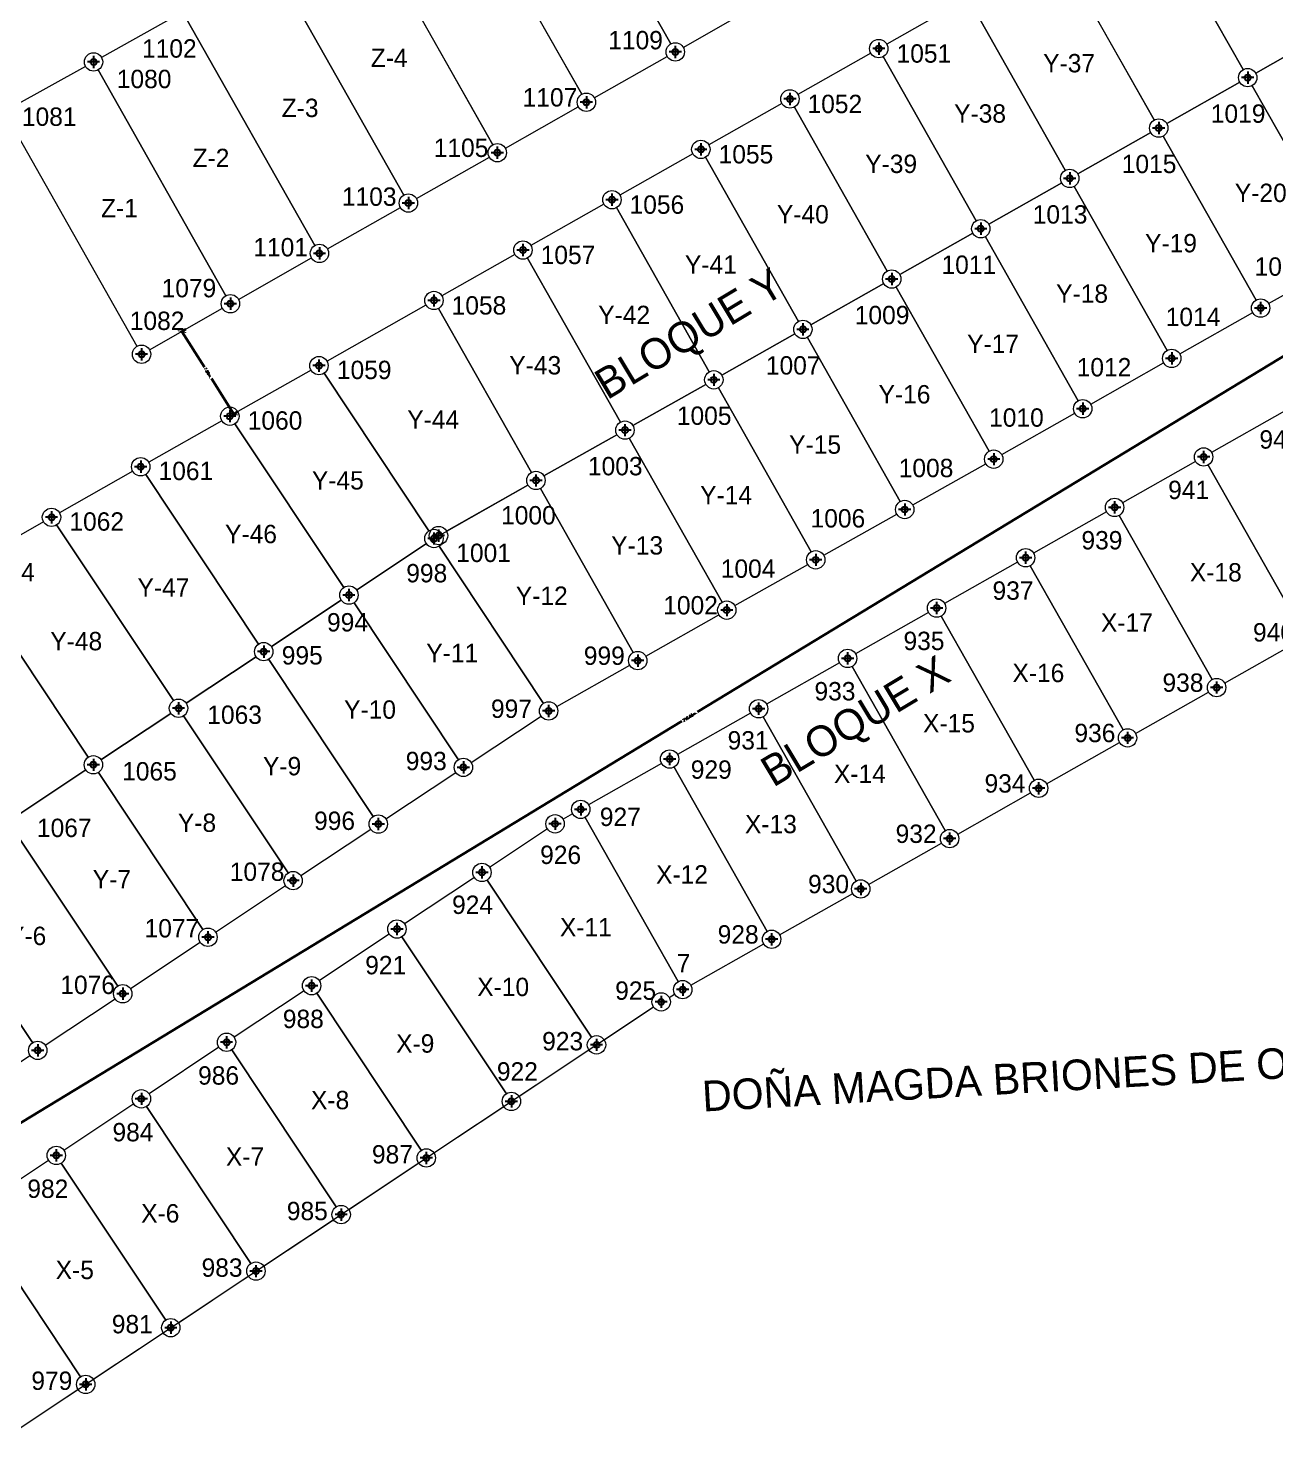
# Model space of a CAD drawing. Header units: millimetres. Extents: x 612074 to 614541, y 1316471 to 1317841.
# Drawn here: x 612777.5 to 612879.4, y 1317094.9 to 1317209.8 of the extents above; entities that cross this region are included whole.
import ezdxf
from ezdxf.enums import TextEntityAlignment as Align

# ---------------------------------------------------------------- set-up
doc = ezdxf.new("R2010")
doc.units = ezdxf.units.MM
doc.layers.add('CAPA ROJA', color=1, linetype='Continuous')
doc.styles.add('ROMANS', font='ROMANS', dxfattribs={"height": 0.2})
doc.styles.add('Styledgn003', font='dgn003.shx')

# ---------------------------------------------------------------- blocks, each defined once
blk = doc.blocks.new('_ARCHTICK')
at = {"color": 0, "linetype": 'ByBlock', "const_width": 0.15}
blk.add_lwpolyline([(-0.5, -0.5), (0.5, 0.5)], dxfattribs=at)

msp = doc.modelspace()

# ---------------------------------------------------------------- linework, layer by layer
at = {"layer": 'CAPA ROJA', "color": 1, "linetype": 'Continuous', "lineweight": 13}
for p, q in [((612829.97, 1317208.55), (612819.67, 1317226.76)), ((612819.67, 1317226.76), (612829.97, 1317208.55)), ((612822.71, 1317204.44), (612812.38, 1317222.69)), ((612812.38, 1317222.69), (612822.71, 1317204.44)), ((612869.13, 1317219.85), (612876.72, 1317206.45)), ((612876.72, 1317206.45), (612869.13, 1317219.85)), ((612815.44, 1317200.32), (612805.09, 1317218.63)), ((612805.09, 1317218.63), (612815.44, 1317200.32)), ((612861.86, 1317215.74), (612869.45, 1317202.34)), ((612869.45, 1317202.34), (612861.86, 1317215.74)), ((612808.18, 1317196.21), (612797.79, 1317214.56)), ((612797.79, 1317214.56), (612808.18, 1317196.21)), ((612830.99, 1317208.27), (612836.95, 1317211.65)), ((612853.58, 1317211.91), (612847.62, 1317208.54)), ((612854.6, 1317211.63), (612862.18, 1317198.23)), ((612862.18, 1317198.23), (612854.6, 1317211.63)), ((612789.48, 1317210.78), (612783.5, 1317207.45)), ((612800.92, 1317192.09), (612790.5, 1317210.49)), ((612790.5, 1317210.49), (612800.92, 1317192.09)), ((612883.7, 1317209.54), (612877.74, 1317206.17)), ((612877.74, 1317206.17), (612883.7, 1317209.54)), ((612823.73, 1317204.16), (612829.69, 1317207.53)), ((612846.31, 1317207.8), (612840.35, 1317204.42)), ((612847.33, 1317207.52), (612854.92, 1317194.11)), ((612854.92, 1317194.11), (612847.33, 1317207.52)), ((612782.19, 1317206.72), (612776.2, 1317203.38)), ((612793.65, 1317187.98), (612783.21, 1317206.43)), ((612783.21, 1317206.43), (612793.65, 1317187.98)), ((612876.43, 1317205.43), (612870.47, 1317202.05)), ((612870.47, 1317202.05), (612876.43, 1317205.43)), ((612885.04, 1317191.74), (612877.45, 1317205.14)), ((612877.45, 1317205.14), (612885.04, 1317191.74)), ((612816.47, 1317200.04), (612822.42, 1317203.42)), ((612839.05, 1317203.69), (612833.09, 1317200.31)), ((612840.07, 1317203.4), (612847.65, 1317190)), ((612847.65, 1317190), (612840.07, 1317203.4)), ((612775.92, 1317202.36), (612786.39, 1317183.86)), ((612869.17, 1317201.32), (612863.21, 1317197.94)), ((612863.21, 1317197.94), (612869.17, 1317201.32)), ((612877.77, 1317187.63), (612870.19, 1317201.03)), ((612870.19, 1317201.03), (612877.77, 1317187.63)), ((612809.2, 1317195.93), (612815.16, 1317199.3)), ((612831.78, 1317199.57), (612825.82, 1317196.2)), ((612832.8, 1317199.29), (612840.39, 1317185.89)), ((612840.39, 1317185.89), (612832.8, 1317199.29)), ((612861.9, 1317197.2), (612855.94, 1317193.83)), ((612855.94, 1317193.83), (612861.9, 1317197.2)), ((612870.51, 1317183.52), (612862.92, 1317196.92)), ((612862.92, 1317196.92), (612870.51, 1317183.52)), ((612824.52, 1317195.46), (612818.55, 1317192.09)), ((612801.94, 1317191.81), (612807.9, 1317195.19)), ((612825.54, 1317195.18), (612833.12, 1317181.78)), ((612833.12, 1317181.78), (612825.54, 1317195.18)), ((612854.64, 1317193.09), (612848.67, 1317189.72)), ((612848.67, 1317189.72), (612854.64, 1317193.09)), ((612863.24, 1317179.41), (612855.66, 1317192.81)), ((612855.66, 1317192.81), (612863.24, 1317179.41)), ((612794.67, 1317187.69), (612800.63, 1317191.07)), ((612817.25, 1317191.35), (612811.29, 1317187.97)), ((612818.27, 1317191.06), (612825.86, 1317177.66)), ((612825.86, 1317177.66), (612818.27, 1317191.06)), ((612878.79, 1317187.35), (612884.75, 1317190.72)), ((612847.37, 1317188.98), (612841.41, 1317185.61)), ((612841.41, 1317185.61), (612847.37, 1317188.98)), ((612855.98, 1317175.3), (612848.39, 1317188.7)), ((612848.39, 1317188.7), (612855.98, 1317175.3)), ((612787.41, 1317183.58), (612793.37, 1317186.96)), ((612809.98, 1317187.23), (612801.91, 1317182.65)), ((612811.01, 1317186.95), (612818.59, 1317173.55)), ((612818.59, 1317173.55), (612811.01, 1317186.95)), ((612871.53, 1317183.24), (612877.49, 1317186.61)), ((612840.1, 1317184.87), (612834.14, 1317181.49)), ((612834.14, 1317181.49), (612840.1, 1317184.87)), ((612848.71, 1317171.18), (612841.13, 1317184.58)), ((612841.13, 1317184.58), (612848.71, 1317171.18)), ((612800.6, 1317181.91), (612794.63, 1317178.52)), ((612801.67, 1317181.66), (612810.23, 1317168.78)), ((612810.23, 1317168.78), (612801.67, 1317181.66)), ((612864.26, 1317179.12), (612870.22, 1317182.5)), ((612832.84, 1317180.75), (612826.88, 1317177.38)), ((612826.88, 1317177.38), (612832.84, 1317180.75)), ((612841.44, 1317167.07), (612833.86, 1317180.47)), ((612833.86, 1317180.47), (612841.44, 1317167.07)), ((612857, 1317175.01), (612862.96, 1317178.39)), ((612880.09, 1317178.56), (612874.13, 1317175.18)), ((612793.32, 1317177.78), (612787.35, 1317174.39)), ((612794.39, 1317177.53), (612803.28, 1317164.16)), ((612803.28, 1317164.16), (612794.39, 1317177.53)), ((612825.57, 1317176.64), (612819.61, 1317173.27)), ((612819.61, 1317173.27), (612825.57, 1317176.64)), ((612834.18, 1317162.96), (612826.59, 1317176.36)), ((612826.59, 1317176.36), (612834.18, 1317162.96)), ((612786.04, 1317173.65), (612780.07, 1317170.26)), ((612849.73, 1317170.9), (612855.69, 1317174.27)), ((612872.83, 1317174.45), (612866.86, 1317171.07)), ((612881.44, 1317160.75), (612873.85, 1317174.16)), ((612873.85, 1317174.16), (612881.44, 1317160.75)), ((612787.11, 1317173.4), (612796.32, 1317159.54)), ((612796.32, 1317159.54), (612787.11, 1317173.4)), ((612811.3, 1317168.53), (612818.31, 1317172.53)), ((612818.31, 1317172.53), (612811.66, 1317168.77)), ((612826.91, 1317158.85), (612819.33, 1317172.25)), ((612819.33, 1317172.25), (612826.91, 1317158.85)), ((612842.47, 1317166.79), (612848.43, 1317170.16)), ((612865.56, 1317170.33), (612859.6, 1317166.96)), ((612874.17, 1317156.64), (612866.58, 1317170.05)), ((612866.58, 1317170.05), (612874.17, 1317156.64)), ((612778.76, 1317169.52), (612772.79, 1317166.14)), ((612779.83, 1317169.27), (612789.37, 1317154.92)), ((612789.37, 1317154.92), (612779.83, 1317169.27)), ((612810.02, 1317167.74), (612804.32, 1317163.95)), ((612804.32, 1317163.95), (612810.02, 1317167.74)), ((612810.38, 1317167.98), (612811.27, 1317168.57)), ((612819.59, 1317154.7), (612811.06, 1317167.53)), ((612811.06, 1317167.53), (612819.59, 1317154.7)), ((612835.2, 1317162.68), (612841.16, 1317166.05)), ((612858.29, 1317166.22), (612852.33, 1317162.85)), ((612866.91, 1317152.53), (612859.31, 1317165.94)), ((612859.31, 1317165.94), (612866.91, 1317152.53)), ((612772.55, 1317165.14), (612782.41, 1317150.3)), ((612782.41, 1317150.3), (612772.55, 1317165.14)), ((612803.07, 1317163.12), (612797.36, 1317159.33)), ((612797.36, 1317159.33), (612803.07, 1317163.12)), ((612812.63, 1317150.09), (612804.11, 1317162.91)), ((612804.11, 1317162.91), (612812.63, 1317150.09)), ((612851.03, 1317162.11), (612845.07, 1317158.74)), ((612827.94, 1317158.56), (612833.9, 1317161.94)), ((612859.64, 1317148.42), (612852.05, 1317161.83)), ((612852.05, 1317161.83), (612859.64, 1317148.42)), ((612875.19, 1317156.36), (612881.15, 1317159.73)), ((612790.41, 1317154.71), (612796.11, 1317158.5)), ((612796.11, 1317158.5), (612790.41, 1317154.71)), ((612797.15, 1317158.29), (612805.68, 1317145.47)), ((612805.68, 1317145.47), (612797.15, 1317158.29)), ((612820.66, 1317154.44), (612826.63, 1317157.83)), ((612843.76, 1317158), (612837.8, 1317154.63)), ((612852.37, 1317144.31), (612844.78, 1317157.72)), ((612844.78, 1317157.72), (612852.37, 1317144.31)), ((612867.93, 1317152.25), (612873.89, 1317155.62)), ((612783.45, 1317150.09), (612789.16, 1317153.88)), ((612789.16, 1317153.88), (612783.45, 1317150.09)), ((612798.72, 1317140.85), (612790.2, 1317153.67)), ((612790.2, 1317153.67), (612798.72, 1317140.85)), ((612813.67, 1317149.88), (612819.38, 1317153.66)), ((612836.49, 1317153.89), (612830.53, 1317150.52)), ((612845.11, 1317140.19), (612837.52, 1317153.61)), ((612837.52, 1317153.61), (612845.11, 1317140.19)), ((612860.66, 1317148.13), (612866.62, 1317151.51)), ((612829.23, 1317149.78), (612823.27, 1317146.41)), ((612837.84, 1317136.08), (612830.25, 1317149.5)), ((612830.25, 1317149.5), (612837.84, 1317136.08)), ((612776.5, 1317145.47), (612782.21, 1317149.26)), ((612782.21, 1317149.26), (612776.5, 1317145.47)), ((612791.77, 1317136.23), (612783.25, 1317149.05)), ((612783.25, 1317149.05), (612791.77, 1317136.23)), ((612806.72, 1317145.26), (612812.42, 1317149.05)), ((612853.4, 1317144.02), (612859.36, 1317147.4)), ((612821.96, 1317145.67), (612821.19, 1317145.23)), ((612830.58, 1317131.97), (612822.98, 1317145.38)), ((612822.98, 1317145.38), (612830.58, 1317131.97)), ((612784.82, 1317131.61), (612776.29, 1317144.43)), ((612776.29, 1317144.43), (612784.82, 1317131.61)), ((612799.76, 1317140.64), (612805.47, 1317144.43)), ((612819.91, 1317144.44), (612815.18, 1317141.3)), ((612846.13, 1317139.91), (612852.09, 1317143.28)), ((612813.94, 1317140.47), (612808.23, 1317136.68)), ((612823.5, 1317127.44), (612814.97, 1317140.26)), ((612814.97, 1317140.26), (612823.5, 1317127.44)), ((612777.86, 1317126.99), (612769.34, 1317139.81)), ((612769.34, 1317139.81), (612777.86, 1317126.99)), ((612792.81, 1317136.02), (612798.51, 1317139.81)), ((612838.86, 1317135.8), (612844.83, 1317139.17)), ((612806.98, 1317135.85), (612801.28, 1317132.06)), ((612808.02, 1317135.64), (612816.55, 1317122.82)), ((612816.55, 1317122.82), (612808.02, 1317135.64)), ((612785.85, 1317131.4), (612791.56, 1317135.19)), ((612831.6, 1317131.69), (612837.56, 1317135.06)), ((612800.03, 1317131.23), (612794.33, 1317127.44)), ((612809.59, 1317118.2), (612801.07, 1317131.02)), ((612801.07, 1317131.02), (612809.59, 1317118.2)), ((612775.87, 1317094.88), (612828.57, 1317129.91)), ((612778.9, 1317126.78), (612784.61, 1317130.57)), ((612824.54, 1317127.23), (612828.57, 1317129.91)), ((612829.85, 1317130.69), (612830.29, 1317130.95)), ((612793.08, 1317126.61), (612787.37, 1317122.82)), ((612802.64, 1317113.57), (612794.12, 1317126.4)), ((612794.12, 1317126.4), (612802.64, 1317113.57)), ((612817.59, 1317122.61), (612823.29, 1317126.4)), ((612771.95, 1317122.16), (612777.65, 1317125.95)), ((612786.12, 1317121.99), (612780.42, 1317118.19)), ((612795.69, 1317108.95), (612787.16, 1317121.78)), ((612787.16, 1317121.78), (612795.69, 1317108.95)), ((612810.63, 1317117.99), (612816.34, 1317121.78)), ((612779.17, 1317117.36), (612773.47, 1317113.57)), ((612788.74, 1317104.33), (612780.21, 1317117.15)), ((612780.21, 1317117.15), (612788.74, 1317104.33)), ((612803.68, 1317113.36), (612809.38, 1317117.16)), ((612781.78, 1317099.71), (612773.26, 1317112.53)), ((612773.26, 1317112.53), (612781.78, 1317099.71)), ((612796.73, 1317108.74), (612802.43, 1317112.53)), ((612789.78, 1317104.12), (612795.48, 1317107.91)), ((612782.82, 1317099.5), (612788.53, 1317103.29)), ((612775.87, 1317094.88), (612781.57, 1317098.67))]:
    msp.add_line(p, q, dxfattribs=at)
at = {"layer": 'CAPA ROJA', "color": 0, "linetype": 'ByBlock', "lineweight": -2}
for p, q in [((612830.34, 1317208.4), (612830.34, 1317207.4)), ((612830.34, 1317208.4), (612830.34, 1317207.4)), ((612847.46, 1317208.17), (612846.46, 1317208.17)), ((612847.46, 1317208.17), (612846.46, 1317208.17)), ((612846.96, 1317208.67), (612846.96, 1317207.67)), ((612846.96, 1317208.67), (612846.96, 1317207.67)), ((612783.34, 1317207.08), (612782.34, 1317207.08)), ((612783.34, 1317207.08), (612782.34, 1317207.08)), ((612782.84, 1317207.58), (612782.84, 1317206.58)), ((612782.84, 1317207.58), (612782.84, 1317206.58)), ((612830.84, 1317207.9), (612829.84, 1317207.9)), ((612830.84, 1317207.9), (612829.84, 1317207.9)), ((612877.58, 1317205.8), (612876.58, 1317205.8)), ((612877.58, 1317205.8), (612876.58, 1317205.8)), ((612877.58, 1317205.8), (612876.58, 1317205.8)), ((612877.58, 1317205.8), (612876.58, 1317205.8)), ((612877.08, 1317206.3), (612877.08, 1317205.3)), ((612877.08, 1317206.3), (612877.08, 1317205.3)), ((612877.08, 1317206.3), (612877.08, 1317205.3)), ((612877.08, 1317206.3), (612877.08, 1317205.3)), ((612839.7, 1317204.56), (612839.7, 1317203.56)), ((612839.7, 1317204.56), (612839.7, 1317203.56)), ((612823.58, 1317203.79), (612822.58, 1317203.79)), ((612823.58, 1317203.79), (612822.58, 1317203.79)), ((612823.08, 1317204.29), (612823.08, 1317203.29)), ((612823.08, 1317204.29), (612823.08, 1317203.29)), ((612840.2, 1317204.06), (612839.2, 1317204.06)), ((612840.2, 1317204.06), (612839.2, 1317204.06)), ((612870.32, 1317201.68), (612869.32, 1317201.68)), ((612870.32, 1317201.68), (612869.32, 1317201.68)), ((612870.32, 1317201.68), (612869.32, 1317201.68)), ((612870.32, 1317201.68), (612869.32, 1317201.68)), ((612869.82, 1317202.18), (612869.82, 1317201.18)), ((612869.82, 1317202.18), (612869.82, 1317201.18)), ((612869.82, 1317202.18), (612869.82, 1317201.18)), ((612869.82, 1317202.18), (612869.82, 1317201.18)), ((612815.81, 1317200.17), (612815.81, 1317199.17)), ((612815.81, 1317200.17), (612815.81, 1317199.17)), ((612832.93, 1317199.94), (612831.93, 1317199.94)), ((612832.93, 1317199.94), (612831.93, 1317199.94)), ((612832.43, 1317200.44), (612832.43, 1317199.44)), ((612832.43, 1317200.44), (612832.43, 1317199.44)), ((612816.31, 1317199.67), (612815.31, 1317199.67)), ((612816.31, 1317199.67), (612815.31, 1317199.67)), ((612862.55, 1317198.07), (612862.55, 1317197.07)), ((612862.55, 1317198.07), (612862.55, 1317197.07)), ((612862.55, 1317198.07), (612862.55, 1317197.07)), ((612862.55, 1317198.07), (612862.55, 1317197.07)), ((612863.05, 1317197.57), (612862.05, 1317197.57)), ((612863.05, 1317197.57), (612862.05, 1317197.57)), ((612863.05, 1317197.57), (612862.05, 1317197.57)), ((612863.05, 1317197.57), (612862.05, 1317197.57)), ((612809.05, 1317195.56), (612808.05, 1317195.56)), ((612809.05, 1317195.56), (612808.05, 1317195.56)), ((612808.55, 1317196.06), (612808.55, 1317195.06)), ((612808.55, 1317196.06), (612808.55, 1317195.06)), ((612825.67, 1317195.83), (612824.67, 1317195.83)), ((612825.67, 1317195.83), (612824.67, 1317195.83)), ((612825.17, 1317196.33), (612825.17, 1317195.33)), ((612825.17, 1317196.33), (612825.17, 1317195.33)), ((612855.79, 1317193.46), (612854.79, 1317193.46)), ((612855.79, 1317193.46), (612854.79, 1317193.46)), ((612855.79, 1317193.46), (612854.79, 1317193.46)), ((612855.79, 1317193.46), (612854.79, 1317193.46)), ((612855.29, 1317193.96), (612855.29, 1317192.96)), ((612855.29, 1317193.96), (612855.29, 1317192.96)), ((612855.29, 1317193.96), (612855.29, 1317192.96)), ((612855.29, 1317193.96), (612855.29, 1317192.96)), ((612801.29, 1317191.94), (612801.29, 1317190.94)), ((612801.29, 1317191.94), (612801.29, 1317190.94)), ((612817.9, 1317192.22), (612817.9, 1317191.22)), ((612817.9, 1317192.22), (612817.9, 1317191.22)), ((612801.79, 1317191.44), (612800.79, 1317191.44)), ((612801.79, 1317191.44), (612800.79, 1317191.44)), ((612818.4, 1317191.72), (612817.4, 1317191.72)), ((612818.4, 1317191.72), (612817.4, 1317191.72)), ((612848.02, 1317189.85), (612848.02, 1317188.85)), ((612848.02, 1317189.85), (612848.02, 1317188.85)), ((612848.02, 1317189.85), (612848.02, 1317188.85)), ((612848.02, 1317189.85), (612848.02, 1317188.85)), ((612848.52, 1317189.35), (612847.52, 1317189.35)), ((612848.52, 1317189.35), (612847.52, 1317189.35)), ((612848.52, 1317189.35), (612847.52, 1317189.35)), ((612848.52, 1317189.35), (612847.52, 1317189.35)), ((612794.52, 1317187.33), (612793.52, 1317187.33)), ((612794.52, 1317187.33), (612793.52, 1317187.33)), ((612794.02, 1317187.83), (612794.02, 1317186.83)), ((612794.02, 1317187.83), (612794.02, 1317186.83)), ((612811.14, 1317187.6), (612810.14, 1317187.6)), ((612811.14, 1317187.6), (612810.14, 1317187.6)), ((612810.64, 1317188.1), (612810.64, 1317187.1)), ((612810.64, 1317188.1), (612810.64, 1317187.1)), ((612878.14, 1317187.48), (612878.14, 1317186.48)), ((612878.14, 1317187.48), (612878.14, 1317186.48)), ((612878.64, 1317186.98), (612877.64, 1317186.98)), ((612878.64, 1317186.98), (612877.64, 1317186.98)), ((612841.26, 1317185.24), (612840.26, 1317185.24)), ((612841.26, 1317185.24), (612840.26, 1317185.24)), ((612841.26, 1317185.24), (612840.26, 1317185.24)), ((612841.26, 1317185.24), (612840.26, 1317185.24)), ((612840.76, 1317185.74), (612840.76, 1317184.74)), ((612840.76, 1317185.74), (612840.76, 1317184.74)), ((612840.76, 1317185.74), (612840.76, 1317184.74)), ((612840.76, 1317185.74), (612840.76, 1317184.74)), ((612787.26, 1317183.21), (612786.26, 1317183.21)), ((612786.76, 1317183.71), (612786.76, 1317182.71)), ((612801.25, 1317182.78), (612801.25, 1317181.78)), ((612801.25, 1317182.78), (612801.25, 1317181.78)), ((612871.38, 1317182.87), (612870.38, 1317182.87)), ((612871.38, 1317182.87), (612870.38, 1317182.87)), ((612870.88, 1317183.37), (612870.88, 1317182.37)), ((612870.88, 1317183.37), (612870.88, 1317182.37)), ((612801.75, 1317182.28), (612800.75, 1317182.28)), ((612801.75, 1317182.28), (612800.75, 1317182.28)), ((612833.49, 1317181.62), (612833.49, 1317180.62)), ((612833.49, 1317181.62), (612833.49, 1317180.62)), ((612833.49, 1317181.62), (612833.49, 1317180.62)), ((612833.49, 1317181.62), (612833.49, 1317180.62)), ((612833.99, 1317181.12), (612832.99, 1317181.12)), ((612833.99, 1317181.12), (612832.99, 1317181.12)), ((612833.99, 1317181.12), (612832.99, 1317181.12)), ((612833.99, 1317181.12), (612832.99, 1317181.12)), ((612863.61, 1317179.26), (612863.61, 1317178.26)), ((612863.61, 1317179.26), (612863.61, 1317178.26)), ((612794.47, 1317178.15), (612793.47, 1317178.15)), ((612794.47, 1317178.15), (612793.47, 1317178.15)), ((612793.97, 1317178.65), (612793.97, 1317177.65)), ((612793.97, 1317178.65), (612793.97, 1317177.65)), ((612864.11, 1317178.76), (612863.11, 1317178.76)), ((612864.11, 1317178.76), (612863.11, 1317178.76)), ((612826.73, 1317177.01), (612825.73, 1317177.01)), ((612826.73, 1317177.01), (612825.73, 1317177.01)), ((612826.73, 1317177.01), (612825.73, 1317177.01)), ((612826.73, 1317177.01), (612825.73, 1317177.01)), ((612826.23, 1317177.51), (612826.23, 1317176.51)), ((612826.23, 1317177.51), (612826.23, 1317176.51)), ((612826.23, 1317177.51), (612826.23, 1317176.51)), ((612826.23, 1317177.51), (612826.23, 1317176.51)), ((612856.84, 1317174.64), (612855.85, 1317174.64)), ((612856.84, 1317174.64), (612855.85, 1317174.64)), ((612856.35, 1317175.14), (612856.35, 1317174.14)), ((612856.35, 1317175.14), (612856.35, 1317174.14)), ((612873.98, 1317174.82), (612872.98, 1317174.82)), ((612873.98, 1317174.82), (612872.98, 1317174.82)), ((612873.48, 1317175.32), (612873.48, 1317174.32)), ((612873.48, 1317175.32), (612873.48, 1317174.32)), ((612787.19, 1317174.02), (612786.19, 1317174.02)), ((612787.19, 1317174.02), (612786.19, 1317174.02)), ((612786.69, 1317174.52), (612786.69, 1317173.52)), ((612786.69, 1317174.52), (612786.69, 1317173.52)), ((612819.46, 1317172.9), (612818.46, 1317172.9)), ((612819.46, 1317172.9), (612818.46, 1317172.9)), ((612819.46, 1317172.9), (612818.46, 1317172.9)), ((612819.46, 1317172.9), (612818.46, 1317172.9)), ((612818.96, 1317173.4), (612818.96, 1317172.4)), ((612818.96, 1317173.4), (612818.96, 1317172.4)), ((612818.96, 1317173.4), (612818.96, 1317172.4)), ((612818.96, 1317173.4), (612818.96, 1317172.4)), ((612866.21, 1317171.2), (612866.21, 1317170.2)), ((612866.21, 1317171.2), (612866.21, 1317170.2)), ((612779.41, 1317170.39), (612779.41, 1317169.39)), ((612779.41, 1317170.39), (612779.41, 1317169.39)), ((612849.58, 1317170.53), (612848.58, 1317170.53)), ((612849.58, 1317170.53), (612848.58, 1317170.53)), ((612849.08, 1317171.03), (612849.08, 1317170.03)), ((612849.08, 1317171.03), (612849.08, 1317170.03)), ((612866.71, 1317170.7), (612865.71, 1317170.7)), ((612866.71, 1317170.7), (612865.71, 1317170.7)), ((612779.91, 1317169.89), (612778.91, 1317169.89)), ((612779.91, 1317169.89), (612778.91, 1317169.89)), ((612811.01, 1317168.9), (612811.01, 1317167.9)), ((612811.14, 1317168.16), (612810.14, 1317168.16)), ((612811.14, 1317168.16), (612810.14, 1317168.16)), ((612811.14, 1317168.16), (612810.14, 1317168.16)), ((612811.14, 1317168.16), (612810.14, 1317168.16)), ((612811.51, 1317168.4), (612810.51, 1317168.4)), ((612810.64, 1317168.66), (612810.64, 1317167.66)), ((612810.64, 1317168.66), (612810.64, 1317167.66)), ((612810.64, 1317168.66), (612810.64, 1317167.66)), ((612810.64, 1317168.66), (612810.64, 1317167.66)), ((612841.81, 1317166.92), (612841.81, 1317165.92)), ((612841.81, 1317166.92), (612841.81, 1317165.92)), ((612859.45, 1317166.59), (612858.45, 1317166.59)), ((612859.45, 1317166.59), (612858.45, 1317166.59)), ((612858.95, 1317167.09), (612858.95, 1317166.09)), ((612858.95, 1317167.09), (612858.95, 1317166.09)), ((612842.31, 1317166.42), (612841.31, 1317166.42)), ((612842.31, 1317166.42), (612841.31, 1317166.42)), ((612804.19, 1317163.54), (612803.19, 1317163.54)), ((612804.19, 1317163.54), (612803.19, 1317163.54)), ((612804.19, 1317163.54), (612803.19, 1317163.54)), ((612804.19, 1317163.54), (612803.19, 1317163.54)), ((612803.69, 1317164.04), (612803.69, 1317163.04)), ((612803.69, 1317164.04), (612803.69, 1317163.04)), ((612803.69, 1317164.04), (612803.69, 1317163.04)), ((612803.69, 1317164.04), (612803.69, 1317163.04)), ((612835.05, 1317162.31), (612834.05, 1317162.31)), ((612835.05, 1317162.31), (612834.05, 1317162.31)), ((612834.55, 1317162.81), (612834.55, 1317161.81)), ((612834.55, 1317162.81), (612834.55, 1317161.81)), ((612852.18, 1317162.48), (612851.18, 1317162.48)), ((612852.18, 1317162.48), (612851.18, 1317162.48)), ((612851.68, 1317162.98), (612851.68, 1317161.98)), ((612851.68, 1317162.98), (612851.68, 1317161.98)), ((612797.24, 1317158.92), (612796.24, 1317158.92)), ((612797.24, 1317158.92), (612796.24, 1317158.92)), ((612797.24, 1317158.92), (612796.24, 1317158.92)), ((612797.24, 1317158.92), (612796.24, 1317158.92)), ((612796.74, 1317159.42), (612796.74, 1317158.42)), ((612796.74, 1317159.42), (612796.74, 1317158.42)), ((612796.74, 1317159.42), (612796.74, 1317158.42)), ((612796.74, 1317159.42), (612796.74, 1317158.42)), ((612827.28, 1317158.69), (612827.28, 1317157.69)), ((612827.28, 1317158.69), (612827.28, 1317157.69)), ((612844.41, 1317158.87), (612844.41, 1317157.87)), ((612844.41, 1317158.87), (612844.41, 1317157.87)), ((612827.78, 1317158.19), (612826.78, 1317158.19)), ((612827.78, 1317158.19), (612826.78, 1317158.19)), ((612844.91, 1317158.37), (612843.91, 1317158.37)), ((612844.91, 1317158.37), (612843.91, 1317158.37)), ((612874.54, 1317156.49), (612874.54, 1317155.49)), ((612874.54, 1317156.49), (612874.54, 1317155.49)), ((612875.04, 1317155.99), (612874.04, 1317155.99)), ((612875.04, 1317155.99), (612874.04, 1317155.99)), ((612790.28, 1317154.3), (612789.28, 1317154.3)), ((612790.28, 1317154.3), (612789.28, 1317154.3)), ((612790.28, 1317154.3), (612789.28, 1317154.3)), ((612790.28, 1317154.3), (612789.28, 1317154.3)), ((612789.78, 1317154.8), (612789.78, 1317153.8)), ((612789.78, 1317154.8), (612789.78, 1317153.8)), ((612789.78, 1317154.8), (612789.78, 1317153.8)), ((612789.78, 1317154.8), (612789.78, 1317153.8)), ((612820.5, 1317154.08), (612819.5, 1317154.08)), ((612820.5, 1317154.08), (612819.5, 1317154.08)), ((612820, 1317154.58), (612820, 1317153.58)), ((612820, 1317154.58), (612820, 1317153.58)), ((612837.65, 1317154.26), (612836.65, 1317154.26)), ((612837.65, 1317154.26), (612836.65, 1317154.26)), ((612837.15, 1317154.76), (612837.15, 1317153.76)), ((612837.15, 1317154.76), (612837.15, 1317153.76)), ((612867.77, 1317151.88), (612866.77, 1317151.88)), ((612867.77, 1317151.88), (612866.77, 1317151.88)), ((612867.27, 1317152.38), (612867.27, 1317151.38)), ((612867.27, 1317152.38), (612867.27, 1317151.38)), ((612829.88, 1317150.65), (612829.88, 1317149.65)), ((612829.88, 1317150.65), (612829.88, 1317149.65)), ((612783.33, 1317149.68), (612782.33, 1317149.68)), ((612783.33, 1317149.68), (612782.33, 1317149.68)), ((612783.33, 1317149.68), (612782.33, 1317149.68)), ((612783.33, 1317149.68), (612782.33, 1317149.68)), ((612782.83, 1317150.18), (612782.83, 1317149.18)), ((612782.83, 1317150.18), (612782.83, 1317149.18)), ((612782.83, 1317150.18), (612782.83, 1317149.18)), ((612782.83, 1317150.18), (612782.83, 1317149.18)), ((612813.54, 1317149.47), (612812.54, 1317149.47)), ((612813.54, 1317149.47), (612812.54, 1317149.47)), ((612813.04, 1317149.97), (612813.04, 1317148.97)), ((612813.04, 1317149.97), (612813.04, 1317148.97)), ((612830.38, 1317150.15), (612829.38, 1317150.15)), ((612830.38, 1317150.15), (612829.38, 1317150.15)), ((612860.01, 1317148.26), (612860.01, 1317147.26)), ((612860.01, 1317148.26), (612860.01, 1317147.26)), ((612860.51, 1317147.76), (612859.51, 1317147.76)), ((612860.51, 1317147.76), (612859.51, 1317147.76)), ((612823.12, 1317146.04), (612822.12, 1317146.04)), ((612823.12, 1317146.04), (612822.12, 1317146.04)), ((612822.62, 1317146.54), (612822.62, 1317145.54)), ((612822.62, 1317146.54), (612822.62, 1317145.54)), ((612806.59, 1317144.84), (612805.59, 1317144.84)), ((612806.59, 1317144.84), (612805.59, 1317144.84)), ((612806.09, 1317145.34), (612806.09, 1317144.34)), ((612806.09, 1317145.34), (612806.09, 1317144.34)), ((612821.03, 1317144.86), (612820.03, 1317144.86)), ((612820.53, 1317145.36), (612820.53, 1317144.36)), ((612853.24, 1317143.65), (612852.24, 1317143.65)), ((612853.24, 1317143.65), (612852.24, 1317143.65)), ((612852.74, 1317144.15), (612852.74, 1317143.15)), ((612852.74, 1317144.15), (612852.74, 1317143.15)), ((612814.56, 1317141.39), (612814.56, 1317140.39)), ((612814.56, 1317141.39), (612814.56, 1317140.39)), ((612799.64, 1317140.22), (612798.64, 1317140.22)), ((612799.64, 1317140.22), (612798.64, 1317140.22)), ((612799.14, 1317140.72), (612799.14, 1317139.72)), ((612799.14, 1317140.72), (612799.14, 1317139.72)), ((612815.06, 1317140.89), (612814.06, 1317140.89)), ((612815.06, 1317140.89), (612814.06, 1317140.89)), ((612845.98, 1317139.54), (612844.98, 1317139.54)), ((612845.98, 1317139.54), (612844.98, 1317139.54)), ((612845.48, 1317140.04), (612845.48, 1317139.04)), ((612845.48, 1317140.04), (612845.48, 1317139.04)), ((612807.61, 1317136.77), (612807.61, 1317135.77)), ((612807.61, 1317136.77), (612807.61, 1317135.77)), ((612792.68, 1317135.6), (612791.68, 1317135.6)), ((612792.68, 1317135.6), (612791.68, 1317135.6)), ((612792.18, 1317136.1), (612792.18, 1317135.1)), ((612792.18, 1317136.1), (612792.18, 1317135.1)), ((612808.11, 1317136.27), (612807.11, 1317136.27)), ((612808.11, 1317136.27), (612807.11, 1317136.27)), ((612838.21, 1317135.93), (612838.21, 1317134.93)), ((612838.21, 1317135.93), (612838.21, 1317134.93)), ((612838.71, 1317135.43), (612837.71, 1317135.43)), ((612838.71, 1317135.43), (612837.71, 1317135.43)), ((612800.65, 1317132.14), (612800.65, 1317131.14)), ((612800.65, 1317132.14), (612800.65, 1317131.14)), ((612785.73, 1317130.98), (612784.73, 1317130.98)), ((612785.73, 1317130.98), (612784.73, 1317130.98)), ((612785.23, 1317131.48), (612785.23, 1317130.48)), ((612785.23, 1317131.48), (612785.23, 1317130.48)), ((612801.15, 1317131.64), (612800.15, 1317131.64)), ((612801.15, 1317131.64), (612800.15, 1317131.64)), ((612831.45, 1317131.32), (612830.45, 1317131.32)), ((612831.45, 1317131.32), (612830.45, 1317131.32)), ((612830.95, 1317131.82), (612830.95, 1317130.82)), ((612830.95, 1317131.82), (612830.95, 1317130.82)), ((612829.69, 1317130.32), (612828.69, 1317130.32)), ((612829.69, 1317130.32), (612828.69, 1317130.32)), ((612829.19, 1317130.82), (612829.19, 1317129.82)), ((612829.19, 1317130.82), (612829.19, 1317129.82)), ((612793.7, 1317127.52), (612793.7, 1317126.52)), ((612793.7, 1317127.52), (612793.7, 1317126.52)), ((612778.78, 1317126.36), (612777.78, 1317126.36)), ((612778.78, 1317126.36), (612777.78, 1317126.36)), ((612778.28, 1317126.86), (612778.28, 1317125.86)), ((612778.28, 1317126.86), (612778.28, 1317125.86)), ((612794.2, 1317127.02), (612793.2, 1317127.02)), ((612794.2, 1317127.02), (612793.2, 1317127.02)), ((612824.41, 1317126.81), (612823.41, 1317126.81)), ((612824.41, 1317126.81), (612823.41, 1317126.81)), ((612823.91, 1317127.31), (612823.91, 1317126.31)), ((612823.91, 1317127.31), (612823.91, 1317126.31)), ((612787.25, 1317122.4), (612786.25, 1317122.4)), ((612787.25, 1317122.4), (612786.25, 1317122.4)), ((612786.75, 1317122.9), (612786.75, 1317121.9)), ((612786.75, 1317122.9), (612786.75, 1317121.9)), ((612817.46, 1317122.19), (612816.46, 1317122.19)), ((612817.46, 1317122.19), (612816.46, 1317122.19)), ((612816.96, 1317122.69), (612816.96, 1317121.69)), ((612816.96, 1317122.69), (612816.96, 1317121.69)), ((612780.3, 1317117.78), (612779.3, 1317117.78)), ((612780.3, 1317117.78), (612779.3, 1317117.78)), ((612779.8, 1317118.28), (612779.8, 1317117.28)), ((612779.8, 1317118.28), (612779.8, 1317117.28)), ((612810.51, 1317117.57), (612809.51, 1317117.57)), ((612810.51, 1317117.57), (612809.51, 1317117.57)), ((612810.01, 1317118.07), (612810.01, 1317117.07)), ((612810.01, 1317118.07), (612810.01, 1317117.07)), ((612803.56, 1317112.95), (612802.56, 1317112.95)), ((612803.56, 1317112.95), (612802.56, 1317112.95)), ((612803.06, 1317113.45), (612803.06, 1317112.45)), ((612803.06, 1317113.45), (612803.06, 1317112.45)), ((612796.6, 1317108.33), (612795.6, 1317108.33)), ((612796.6, 1317108.33), (612795.6, 1317108.33)), ((612796.1, 1317108.83), (612796.1, 1317107.83)), ((612796.1, 1317108.83), (612796.1, 1317107.83)), ((612789.65, 1317103.71), (612788.65, 1317103.71)), ((612789.65, 1317103.71), (612788.65, 1317103.71)), ((612789.15, 1317104.21), (612789.15, 1317103.21)), ((612789.15, 1317104.21), (612789.15, 1317103.21)), ((612782.7, 1317099.08), (612781.7, 1317099.08)), ((612782.7, 1317099.08), (612781.7, 1317099.08)), ((612782.2, 1317099.58), (612782.2, 1317098.58)), ((612782.2, 1317099.58), (612782.2, 1317098.58))]:
    msp.add_line(p, q, dxfattribs=at)
at = {"layer": 'CAPA ROJA', "color": 1, "lineweight": 30, "ltscale": 0.5}
for p, q in [((612921.51, 1317208.26), (612832.16, 1317154.01)), ((612790.39, 1317185.27), (612789.96, 1317185)), ((612790.06, 1317185.06), (612791.89, 1317182.16)), ((612794.3, 1317178.32), (612792.47, 1317181.22)), ((612794.63, 1317178.52), (612794.19, 1317178.25)), ((612741.54, 1317098.99), (612830.89, 1317153.24))]:
    msp.add_line(p, q, dxfattribs=at)
at = {"layer": 'CAPA ROJA', "color": 1, "linetype": 'Continuous', "lineweight": 13}
for centre in [(612830.34, 1317207.9), (612830.34, 1317207.9), (612846.96, 1317208.17), (612846.96, 1317208.17), (612782.84, 1317207.08), (612782.84, 1317207.08), (612877.08, 1317205.8), (612877.08, 1317205.8), (612877.08, 1317205.8), (612877.08, 1317205.8), (612823.08, 1317203.79), (612823.08, 1317203.79), (612839.7, 1317204.06), (612839.7, 1317204.06), (612869.82, 1317201.68), (612869.82, 1317201.68), (612869.82, 1317201.68), (612869.82, 1317201.68), (612815.81, 1317199.67), (612815.81, 1317199.67), (612832.43, 1317199.94), (612832.43, 1317199.94), (612862.55, 1317197.57), (612862.55, 1317197.57), (612862.55, 1317197.57), (612862.55, 1317197.57), (612825.17, 1317195.83), (612825.17, 1317195.83), (612808.55, 1317195.56), (612808.55, 1317195.56), (612855.29, 1317193.46), (612855.29, 1317193.46), (612855.29, 1317193.46), (612855.29, 1317193.46), (612801.29, 1317191.44), (612801.29, 1317191.44), (612817.9, 1317191.72), (612817.9, 1317191.72), (612848.02, 1317189.35), (612848.02, 1317189.35), (612848.02, 1317189.35), (612848.02, 1317189.35), (612794.02, 1317187.33), (612794.02, 1317187.33), (612810.64, 1317187.6), (612810.64, 1317187.6), (612878.14, 1317186.98), (612878.14, 1317186.98), (612840.76, 1317185.24), (612840.76, 1317185.24), (612840.76, 1317185.24), (612840.76, 1317185.24), (612786.76, 1317183.21), (612801.25, 1317182.28), (612801.25, 1317182.28), (612870.88, 1317182.87), (612870.88, 1317182.87), (612833.49, 1317181.12), (612833.49, 1317181.12), (612833.49, 1317181.12), (612833.49, 1317181.12), (612863.61, 1317178.76), (612863.61, 1317178.76), (612793.97, 1317178.15), (612793.97, 1317178.15), (612826.23, 1317177.01), (612826.23, 1317177.01), (612826.23, 1317177.01), (612826.23, 1317177.01), (612786.69, 1317174.02), (612786.69, 1317174.02), (612856.35, 1317174.64), (612856.35, 1317174.64), (612873.48, 1317174.82), (612873.48, 1317174.82), (612818.96, 1317172.9), (612818.96, 1317172.9), (612818.96, 1317172.9), (612818.96, 1317172.9), (612849.08, 1317170.53), (612849.08, 1317170.53), (612866.21, 1317170.7), (612866.21, 1317170.7), (612779.41, 1317169.89), (612779.41, 1317169.89), (612810.64, 1317168.16), (612810.64, 1317168.16), (612810.64, 1317168.16), (612810.64, 1317168.16), (612811.01, 1317168.4), (612841.81, 1317166.42), (612841.81, 1317166.42), (612858.95, 1317166.59), (612858.95, 1317166.59), (612803.69, 1317163.54), (612803.69, 1317163.54), (612803.69, 1317163.54), (612803.69, 1317163.54), (612851.68, 1317162.48), (612851.68, 1317162.48), (612834.55, 1317162.31), (612834.55, 1317162.31), (612796.74, 1317158.92), (612796.74, 1317158.92), (612796.74, 1317158.92), (612796.74, 1317158.92), (612827.28, 1317158.19), (612827.28, 1317158.19), (612844.41, 1317158.37), (612844.41, 1317158.37), (612874.54, 1317155.99), (612874.54, 1317155.99), (612789.78, 1317154.3), (612789.78, 1317154.3), (612789.78, 1317154.3), (612789.78, 1317154.3), (612820, 1317154.08), (612820, 1317154.08), (612837.15, 1317154.26), (612837.15, 1317154.26), (612867.27, 1317151.88), (612867.27, 1317151.88), (612829.88, 1317150.15), (612829.88, 1317150.15), (612782.83, 1317149.68), (612782.83, 1317149.68), (612782.83, 1317149.68), (612782.83, 1317149.68), (612813.04, 1317149.47), (612813.04, 1317149.47), (612860.01, 1317147.76), (612860.01, 1317147.76), (612822.62, 1317146.04), (612822.62, 1317146.04), (612806.09, 1317144.84), (612806.09, 1317144.84), (612820.53, 1317144.86), (612852.74, 1317143.65), (612852.74, 1317143.65), (612814.56, 1317140.89), (612814.56, 1317140.89), (612799.14, 1317140.22), (612799.14, 1317140.22), (612845.48, 1317139.54), (612845.48, 1317139.54), (612807.61, 1317136.27), (612807.61, 1317136.27), (612792.18, 1317135.6), (612792.18, 1317135.6), (612838.21, 1317135.43), (612838.21, 1317135.43), (612800.65, 1317131.64), (612800.65, 1317131.64), (612785.23, 1317130.98), (612785.23, 1317130.98), (612829.19, 1317130.32), (612829.19, 1317130.32), (612830.95, 1317131.32), (612830.95, 1317131.32), (612793.7, 1317127.02), (612793.7, 1317127.02), (612823.91, 1317126.81), (612823.91, 1317126.81), (612778.28, 1317126.36), (612778.28, 1317126.36), (612786.75, 1317122.4), (612786.75, 1317122.4), (612816.96, 1317122.19), (612816.96, 1317122.19), (612779.8, 1317117.78), (612779.8, 1317117.78), (612810.01, 1317117.57), (612810.01, 1317117.57), (612803.06, 1317112.95), (612803.06, 1317112.95), (612796.1, 1317108.33), (612796.1, 1317108.33), (612789.15, 1317103.71), (612789.15, 1317103.71), (612782.2, 1317099.08), (612782.2, 1317099.08)]:
    msp.add_circle(centre, 0.75, dxfattribs=at)
at = {"layer": 'CAPA ROJA', "color": 0, "linetype": 'ByBlock', "lineweight": -2}
for centre in [(612830.34, 1317207.9), (612830.34, 1317207.9), (612846.96, 1317208.17), (612846.96, 1317208.17), (612782.84, 1317207.08), (612782.84, 1317207.08), (612877.08, 1317205.8), (612877.08, 1317205.8), (612877.08, 1317205.8), (612877.08, 1317205.8), (612823.08, 1317203.79), (612823.08, 1317203.79), (612839.7, 1317204.06), (612839.7, 1317204.06), (612869.82, 1317201.68), (612869.82, 1317201.68), (612869.82, 1317201.68), (612869.82, 1317201.68), (612815.81, 1317199.67), (612815.81, 1317199.67), (612832.43, 1317199.94), (612832.43, 1317199.94), (612862.55, 1317197.57), (612862.55, 1317197.57), (612862.55, 1317197.57), (612862.55, 1317197.57), (612808.55, 1317195.56), (612808.55, 1317195.56), (612825.17, 1317195.83), (612825.17, 1317195.83), (612855.29, 1317193.46), (612855.29, 1317193.46), (612855.29, 1317193.46), (612855.29, 1317193.46), (612817.9, 1317191.72), (612817.9, 1317191.72), (612801.29, 1317191.44), (612801.29, 1317191.44), (612848.02, 1317189.35), (612848.02, 1317189.35), (612848.02, 1317189.35), (612848.02, 1317189.35), (612794.02, 1317187.33), (612794.02, 1317187.33), (612810.64, 1317187.6), (612810.64, 1317187.6), (612878.14, 1317186.98), (612878.14, 1317186.98), (612840.76, 1317185.24), (612840.76, 1317185.24), (612840.76, 1317185.24), (612840.76, 1317185.24), (612786.76, 1317183.21), (612870.88, 1317182.87), (612870.88, 1317182.87), (612801.25, 1317182.28), (612801.25, 1317182.28), (612833.49, 1317181.12), (612833.49, 1317181.12), (612833.49, 1317181.12), (612833.49, 1317181.12), (612793.97, 1317178.15), (612793.97, 1317178.15), (612863.61, 1317178.76), (612863.61, 1317178.76), (612826.23, 1317177.01), (612826.23, 1317177.01), (612826.23, 1317177.01), (612826.23, 1317177.01), (612856.35, 1317174.64), (612856.35, 1317174.64), (612873.48, 1317174.82), (612873.48, 1317174.82), (612786.69, 1317174.02), (612786.69, 1317174.02), (612818.96, 1317172.9), (612818.96, 1317172.9), (612818.96, 1317172.9), (612818.96, 1317172.9), (612779.41, 1317169.89), (612779.41, 1317169.89), (612849.08, 1317170.53), (612849.08, 1317170.53), (612866.21, 1317170.7), (612866.21, 1317170.7), (612810.64, 1317168.16), (612810.64, 1317168.16), (612810.64, 1317168.16), (612810.64, 1317168.16), (612811.01, 1317168.4), (612841.81, 1317166.42), (612841.81, 1317166.42), (612858.95, 1317166.59), (612858.95, 1317166.59), (612803.69, 1317163.54), (612803.69, 1317163.54), (612803.69, 1317163.54), (612803.69, 1317163.54), (612834.55, 1317162.31), (612834.55, 1317162.31), (612851.68, 1317162.48), (612851.68, 1317162.48), (612796.74, 1317158.92), (612796.74, 1317158.92), (612796.74, 1317158.92), (612796.74, 1317158.92), (612844.41, 1317158.37), (612844.41, 1317158.37), (612827.28, 1317158.19), (612827.28, 1317158.19), (612874.54, 1317155.99), (612874.54, 1317155.99), (612789.78, 1317154.3), (612789.78, 1317154.3), (612789.78, 1317154.3), (612789.78, 1317154.3), (612820, 1317154.08), (612820, 1317154.08), (612837.15, 1317154.26), (612837.15, 1317154.26), (612867.27, 1317151.88), (612867.27, 1317151.88), (612782.83, 1317149.68), (612782.83, 1317149.68), (612782.83, 1317149.68), (612782.83, 1317149.68), (612813.04, 1317149.47), (612813.04, 1317149.47), (612829.88, 1317150.15), (612829.88, 1317150.15), (612860.01, 1317147.76), (612860.01, 1317147.76), (612822.62, 1317146.04), (612822.62, 1317146.04), (612806.09, 1317144.84), (612806.09, 1317144.84), (612820.53, 1317144.86), (612852.74, 1317143.65), (612852.74, 1317143.65), (612799.14, 1317140.22), (612799.14, 1317140.22), (612814.56, 1317140.89), (612814.56, 1317140.89), (612845.48, 1317139.54), (612845.48, 1317139.54), (612792.18, 1317135.6), (612792.18, 1317135.6), (612807.61, 1317136.27), (612807.61, 1317136.27), (612838.21, 1317135.43), (612838.21, 1317135.43), (612785.23, 1317130.98), (612785.23, 1317130.98), (612800.65, 1317131.64), (612800.65, 1317131.64), (612830.95, 1317131.32), (612830.95, 1317131.32), (612829.19, 1317130.32), (612829.19, 1317130.32), (612778.28, 1317126.36), (612778.28, 1317126.36), (612793.7, 1317127.02), (612793.7, 1317127.02), (612823.91, 1317126.81), (612823.91, 1317126.81), (612786.75, 1317122.4), (612786.75, 1317122.4), (612816.96, 1317122.19), (612816.96, 1317122.19), (612779.8, 1317117.78), (612779.8, 1317117.78), (612810.01, 1317117.57), (612810.01, 1317117.57), (612803.06, 1317112.95), (612803.06, 1317112.95), (612796.1, 1317108.33), (612796.1, 1317108.33), (612789.15, 1317103.71), (612789.15, 1317103.71), (612782.2, 1317099.08), (612782.2, 1317099.08)]:
    msp.add_ellipse(centre, major_axis=(0, 0.25), ratio=0.999881, start_param=-1.57079, end_param=4.712395, dxfattribs=at)

# ---------------------------------------------------------------- block references
at = {"layer": 'CAPA ROJA', "color": 1, "lineweight": 30, "ltscale": 0.5}
for p, xscale, yscale, zscale, rotation in [((612790.06, 1317185.06), 0.4999999999999998, 0.4999999999999998, 0.4999999999999998, 122.1371728260458), ((612794.3, 1317178.32), 0.5, 0.5, 0.5, 302.1371728260458)]:
    msp.add_blockref('_ARCHTICK', p, dxfattribs=dict(at, xscale=xscale, yscale=yscale, zscale=zscale, rotation=rotation))

# ---------------------------------------------------------------- texts
at = {"layer": 'CAPA ROJA', "color": 1, "linetype": 'Continuous', "lineweight": 0, "style": 'Styledgn003'}
for s, p in [('1109', (612829.33, 1317209.61)), ('1103', (612807.58, 1317196.83)), ('1101', (612800.35, 1317192.7)), ('1018', (612882.11, 1317191.12)), ('1079', (612792.86, 1317189.36)), ('1014', (612874.85, 1317187.01)), ('1012', (612867.58, 1317182.9)), ('1010', (612860.43, 1317178.79)), ('1008', (612853.05, 1317174.67)), ('1006', (612845.85, 1317170.56)), ('1004', (612838.52, 1317166.45)), ('997', (612818.64, 1317155.01)), ('993', (612811.68, 1317150.74)), ('1078', (612798.43, 1317141.7)), ('1077', (612791.47, 1317137.08)), ('921', (612808.37, 1317134.07)), ('1076', (612784.59, 1317132.46))]:
    msp.add_text(s, height=1.5, dxfattribs=at).set_placement(p, align=Align.TOP_RIGHT)
for s, p in [('1102', (612789.03, 1317208.93)), ('1080', (612786.97, 1317206.44)), ('1019', (612876.3, 1317203.61)), ('1015', (612869.03, 1317199.5)), ('1013', (612861.76, 1317195.38)), ('1011', (612854.31, 1317191.27)), ('1009', (612847.23, 1317187.16)), ('1007', (612839.97, 1317183.05)), ('1005', (612832.7, 1317178.94)), ('943', (612879.71, 1317177)), ('1003', (612825.44, 1317174.82)), ('941', (612872.26, 1317172.88)), ('1000', (612818.35, 1317170.81)), ('939', (612865.18, 1317168.77)), ('998', (612810.05, 1317166.08)), ('937', (612857.92, 1317164.66)), ('994', (612803.58, 1317162.07)), ('935', (612850.65, 1317160.55)), ('933', (612843.38, 1317156.44)), ('931', (612836.29, 1317152.43)), ('929', (612833.28, 1317150.04)), ('926', (612820.98, 1317143.08)), ('924', (612813.79, 1317139)), ('988', (612799.97, 1317129.68)), ('986', (612793.05, 1317125.06)), ('984', (612786.06, 1317120.43)), ('982', (612779.11, 1317115.81))]:
    msp.add_text(s, height=1.5, dxfattribs=at).set_placement(p, align=Align.TOP_CENTER)
at = {"layer": 'CAPA ROJA', "color": 1, "linetype": 'Continuous', "lineweight": 13, "style": 'Styledgn003'}
for s, p in [('Z-4', (612806.98, 1317207.42)), ('Y-37', (612862.5, 1317206.98)), ('Z-3', (612799.71, 1317203.33)), ('Y-38', (612855.23, 1317202.87)), ('Z-2', (612792.43, 1317199.24)), ('Y-39', (612847.97, 1317198.76)), ('Y-20', (612878.15, 1317196.39)), ('Z-1', (612784.96, 1317195.15)), ('Y-40', (612840.76, 1317194.64)), ('Y-19', (612870.82, 1317192.28)), ('Y-41', (612833.25, 1317190.53)), ('Y-18', (612863.56, 1317188.16)), ('Y-42', (612826.17, 1317186.42)), ('Y-17', (612856.29, 1317184.05)), ('Y-43', (612818.91, 1317182.31)), ('Y-16', (612849.06, 1317179.94)), ('Y-44', (612810.58, 1317177.88)), ('Y-15', (612841.76, 1317175.83)), ('Y-45', (612802.79, 1317172.91)), ('Y-14', (612834.49, 1317171.71)), ('Y-46', (612795.7, 1317168.53)), ('Y-13', (612827.23, 1317167.6)), ('X-18', (612874.48, 1317165.4)), ('Y-47', (612788.55, 1317164.16)), ('Y-12', (612819.44, 1317163.49)), ('X-17', (612867.22, 1317161.29)), ('Y-48', (612781.43, 1317159.78)), ('Y-11', (612812.13, 1317158.81)), ('X-16', (612859.99, 1317157.18)), ('Y-10', (612805.42, 1317154.19)), ('X-15', (612852.69, 1317153.07)), ('Y-9', (612798.24, 1317149.57)), ('X-14', (612845.42, 1317148.95)), ('Y-8', (612791.29, 1317144.95)), ('X-13', (612838.15, 1317144.84)), ('X-12', (612830.89, 1317140.73)), ('Y-7', (612784.34, 1317140.33)), ('X-11', (612823.04, 1317136.42)), ('Y-6', (612777.42, 1317135.71)), ('X-10', (612816.29, 1317131.54)), ('X-9', (612809.11, 1317126.92)), ('X-8', (612802.16, 1317122.3)), ('X-7', (612795.21, 1317117.68)), ('X-6', (612788.29, 1317113.05)), ('X-5', (612781.31, 1317108.43))]:
    msp.add_text(s, height=1.5, dxfattribs=at).set_placement(p, align=Align.MIDDLE_CENTER)
at = {"layer": 'CAPA ROJA', "color": 1, "linetype": 'Continuous', "lineweight": 0, "style": 'Styledgn003'}
for s, p in [('1051', (612848.41, 1317207.77)), ('1081', (612776.99, 1317202.61)), ('1052', (612841.14, 1317203.65)), ('1055', (612833.88, 1317199.54)), ('1056', (612826.61, 1317195.43)), ('1057', (612819.35, 1317191.32)), ('1058', (612812.08, 1317187.2)), ('1059', (612802.71, 1317181.93)), ('1060', (612795.43, 1317177.8)), ('1061', (612788.15, 1317173.68)), ('1062', (612780.87, 1317169.55)), ('1064', (612773.59, 1317165.42)), ('995', (612798.21, 1317158.62))]:
    msp.add_text(s, height=1.5, dxfattribs=at).set_placement(p, align=Align.MIDDLE_LEFT)
for s, p in [('1107', (612822.34, 1317204.19)), ('1105', (612815.08, 1317200.07)), ('1002', (612833.82, 1317162.71)), ('940', (612880.86, 1317160.5)), ('999', (612826.22, 1317158.59)), ('938', (612873.47, 1317156.39)), ('936', (612866.28, 1317152.28)), ('934', (612858.94, 1317148.16)), ('932', (612851.68, 1317144.05)), ('930', (612844.53, 1317139.94)), ('928', (612837.15, 1317135.83)), ('925', (612828.78, 1317131.24)), ('923', (612822.82, 1317127.11)), ('987', (612808.92, 1317117.87)), ('985', (612801.97, 1317113.24)), ('983', (612795.01, 1317108.62)), ('981', (612787.68, 1317104)), ('979', (612781.11, 1317099.38))]:
    msp.add_text(s, height=1.5, dxfattribs=at).set_placement(p, align=Align.MIDDLE_RIGHT)
at = {"layer": 'CAPA ROJA', "color": 1, "linetype": 'Continuous', "lineweight": 30, "style": 'Styledgn003'}
for s, p in [('BLOQUE Y', (612824.78, 1317179.44)), ('BLOQUE X', (612838.34, 1317147.8))]:
    msp.add_text(s, height=2.5, rotation=30.9872, dxfattribs=at).set_placement(p)
at = {"layer": 'CAPA ROJA', "color": 1, "linetype": 'Continuous', "lineweight": 0, "style": 'Styledgn003'}
for s, p in [('1082', (612788.03, 1317184.74)), ('1063', (612794.36, 1317152.57)), ('1065', (612787.41, 1317147.95)), ('1067', (612780.45, 1317143.33)), ('996', (612802.52, 1317143.91)), ('922', (612817.45, 1317123.44))]:
    msp.add_text(s, height=1.5, dxfattribs=at).set_placement(p, align=Align.BOTTOM_CENTER)
for s, p in [('1001', (612812.46, 1317167.74)), ('927', (612824.18, 1317146.18))]:
    msp.add_text(s, height=1.5, dxfattribs=at).set_placement(p, align=Align.TOP_LEFT)
msp.add_text('7', height=1.5, dxfattribs=at).set_placement((612831.57, 1317132.27), align=Align.BOTTOM_RIGHT)
at = {"layer": 'CAPA ROJA', "color": 1, "linetype": 'Continuous', "lineweight": 13, "style": 'Styledgn003'}
msp.add_text('DOÑA MAGDA BRIONES DE ORDOÑEZ', height=2.4996, rotation=3.281, dxfattribs=at).set_placement((612832.61, 1317121.36))
at = {"layer": 'CAPA ROJA', "color": 30, "lineweight": 30, "ltscale": 0.5, "char_height": 0.2, "attachment_point": 5, "style": 'ROMANS'}
for s, insert, rotation in [('\\A1;7.96m.', (612792.18, 1317181.69), 302.1372), ('\\A1;210.55m.', (612831.52, 1317153.62), 31.2645)]:
    msp.add_mtext(s, dxfattribs=dict(at, insert=insert, rotation=rotation))

doc.saveas('drawing.dxf')
